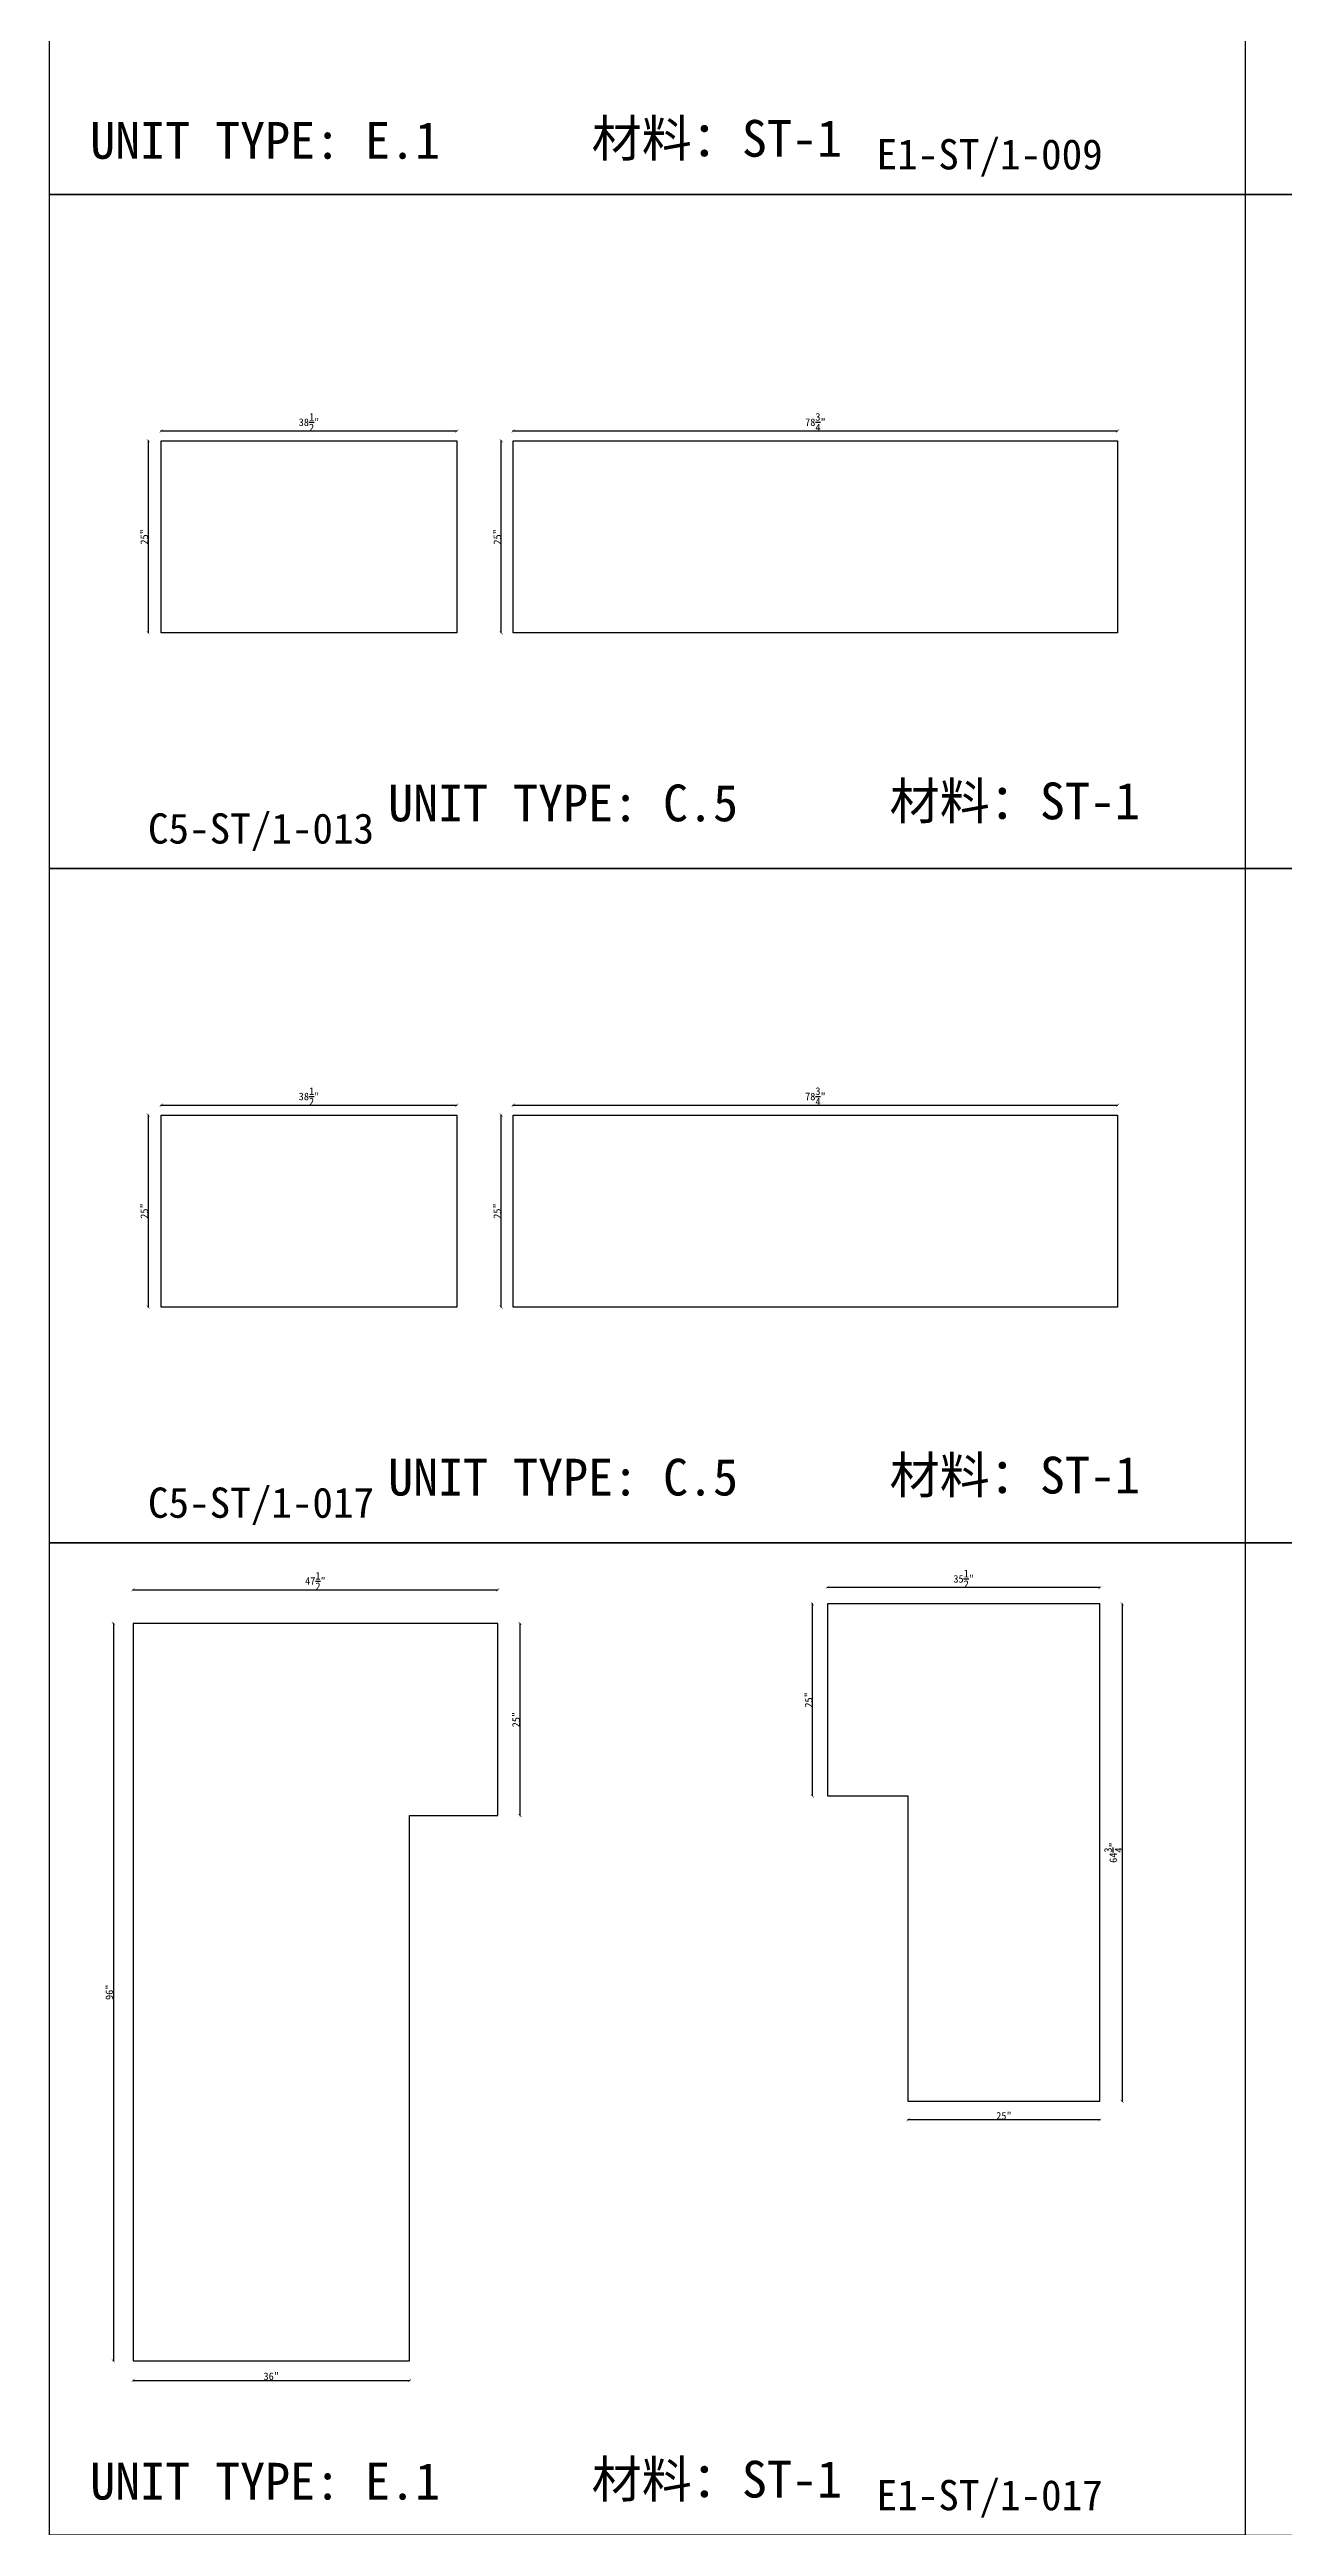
# Model space of a CAD drawing. Header units: millimetres. Extents: x -46966 to 138077, y -48408 to 2116.
# Drawn here: x -46966 to -42883, y -35017 to -26826 of the extents above; entities that cross this region are included whole.
import ezdxf
from ezdxf.enums import TextEntityAlignment as Align

# ---------------------------------------------------------------- set-up
doc = ezdxf.new("R2010")
doc.units = ezdxf.units.MM
doc.layers.add('PART_NUMBER', color=3, linetype='Continuous')
doc.styles.add('样式 1', font='')
doc.styles.get('样式 1').set_extended_font_data('NSimSun')
doc.dimstyles.new('副本 ISO-25', dxfattribs={"dimtxt": 25, "dimasz": 10, "dimexe": 1.5, "dimexo": 0.5, "dimtad": 1, "dimlfac": 0.03937, "dimlunit": 5, "dimtxsty": '样式 1', "dimblk": 'ARCHTICK', "dimcen": 2.5, "dimclrd": 256, "dimclrt": 1, "dimazin": 3, "dimtfac": 1, "dimtmove": 0, "dimatfit": 3, "dimfxlon": 1})

# ---------------------------------------------------------------- blocks, each defined once
blk = doc.blocks.new('_ArchTick')
at = {"color": 0, "linetype": 'ByBlock', "const_width": 0.15}
blk.add_lwpolyline([(-0.5, -0.5), (0.5, 0.5)], dxfattribs=at)
blk = doc.blocks.new('*D132')
at = {"color": 0, "lineweight": -2, "transparency": 16777216}
for p, q in [((-46596.6, -28088.1), (-46596.6, -28085.6)), ((-45618.7, -28088.1), (-45618.7, -28085.6))]:
    blk.add_line(p, q, dxfattribs=at)
at = {"lineweight": -2, "transparency": 16777216}
blk.add_line((-46596.6, -28087.1), (-45618.7, -28087.1), dxfattribs=at)
at = {"layer": 'Defpoints', "color": 0, "transparency": 16777216}
for p in [(-45618.7, -28087.1), (-46596.6, -28119.8), (-45618.7, -28119.8)]:
    blk.add_point(p, dxfattribs=at)
at = {"lineweight": -2, "transparency": 16777216, "xscale": 10, "yscale": 10, "zscale": 10, "rotation": 180}
blk.add_blockref('_ArchTick', (-46596.6, -28087.1), dxfattribs=at)
at = {"lineweight": -2, "transparency": 16777216, "xscale": 10, "yscale": 10, "zscale": 10}
blk.add_blockref('_ArchTick', (-45618.7, -28087.1), dxfattribs=at)
at = {"color": 1, "transparency": 16777216, "insert": (-46107.6, -28058.1), "char_height": 25, "attachment_point": 5, "style": '样式 1'}
blk.add_mtext('\\A1;38{\\H1x;\\S1/2;}"', dxfattribs=at)
blk = doc.blocks.new('*D133')
at = {"color": 0, "lineweight": -2, "transparency": 16777216}
for p, q in [((-46638.5, -28119.8), (-46641, -28119.8)), ((-46638.5, -28754.8), (-46641, -28754.8))]:
    blk.add_line(p, q, dxfattribs=at)
at = {"lineweight": -2, "transparency": 16777216}
blk.add_line((-46639.5, -28119.8), (-46639.5, -28754.8), dxfattribs=at)
at = {"layer": 'Defpoints', "color": 0, "transparency": 16777216}
for p in [(-46596.6, -28119.8), (-46639.5, -28754.8), (-46596.6, -28754.8)]:
    blk.add_point(p, dxfattribs=at)
at = {"lineweight": -2, "transparency": 16777216, "xscale": 10, "yscale": 10, "zscale": 10}
for p, rotation in [((-46639.5, -28119.8), 90), ((-46639.5, -28754.8), 270)]:
    blk.add_blockref('_ArchTick', p, dxfattribs=dict(at, rotation=rotation))
at = {"color": 1, "transparency": 16777216, "insert": (-46652.6, -28437.3), "char_height": 25, "attachment_point": 5, "rotation": 90, "style": '样式 1'}
blk.add_mtext('\\A1;25"', dxfattribs=at)
blk = doc.blocks.new('*D134')
at = {"color": 0, "lineweight": -2, "transparency": 16777216}
for p, q in [((-45431.9, -28088.1), (-45431.9, -28085.6)), ((-43431.7, -28088.1), (-43431.7, -28085.6))]:
    blk.add_line(p, q, dxfattribs=at)
at = {"lineweight": -2, "transparency": 16777216}
blk.add_line((-45431.9, -28087.1), (-43431.7, -28087.1), dxfattribs=at)
at = {"layer": 'Defpoints', "color": 0, "transparency": 16777216}
for p in [(-43431.7, -28087.1), (-45431.9, -28119.8), (-43431.7, -28119.8)]:
    blk.add_point(p, dxfattribs=at)
at = {"lineweight": -2, "transparency": 16777216, "xscale": 10, "yscale": 10, "zscale": 10, "rotation": 180}
blk.add_blockref('_ArchTick', (-45431.9, -28087.1), dxfattribs=at)
at = {"lineweight": -2, "transparency": 16777216, "xscale": 10, "yscale": 10, "zscale": 10}
blk.add_blockref('_ArchTick', (-43431.7, -28087.1), dxfattribs=at)
at = {"color": 1, "transparency": 16777216, "insert": (-44431.8, -28058), "char_height": 25, "attachment_point": 5, "style": '样式 1'}
blk.add_mtext('\\A1;78{\\H1x;\\S3/4;}"', dxfattribs=at)
blk = doc.blocks.new('*D135')
at = {"color": 0, "lineweight": -2, "transparency": 16777216}
for p, q in [((-45470.3, -28119.8), (-45472.8, -28119.8)), ((-45470.3, -28754.8), (-45472.8, -28754.8))]:
    blk.add_line(p, q, dxfattribs=at)
at = {"lineweight": -2, "transparency": 16777216}
blk.add_line((-45471.3, -28754.8), (-45471.3, -28119.8), dxfattribs=at)
at = {"layer": 'Defpoints', "color": 0, "transparency": 16777216}
for p in [(-45471.3, -28119.8), (-45431.9, -28119.8), (-45431.9, -28754.8)]:
    blk.add_point(p, dxfattribs=at)
at = {"lineweight": -2, "transparency": 16777216, "xscale": 10, "yscale": 10, "zscale": 10}
for p, rotation in [((-45471.3, -28119.8), 90), ((-45471.3, -28754.8), 270)]:
    blk.add_blockref('_ArchTick', p, dxfattribs=dict(at, rotation=rotation))
at = {"color": 1, "transparency": 16777216, "insert": (-45484.4, -28437.3), "char_height": 25, "attachment_point": 5, "rotation": 90, "style": '样式 1'}
blk.add_mtext('\\A1;25"', dxfattribs=at)
blk = doc.blocks.new('*D142')
at = {"color": 0, "lineweight": -2, "transparency": 16777216}
for p, q in [((-46596.6, -30317.7), (-46596.6, -30315.2)), ((-45618.7, -30317.7), (-45618.7, -30315.2))]:
    blk.add_line(p, q, dxfattribs=at)
at = {"lineweight": -2, "transparency": 16777216}
blk.add_line((-46596.6, -30316.7), (-45618.7, -30316.7), dxfattribs=at)
at = {"layer": 'Defpoints', "color": 0, "transparency": 16777216}
for p in [(-46596.6, -30349.3), (-45618.7, -30316.7), (-45618.7, -30349.3)]:
    blk.add_point(p, dxfattribs=at)
at = {"lineweight": -2, "transparency": 16777216, "xscale": 10, "yscale": 10, "zscale": 10, "rotation": 180}
blk.add_blockref('_ArchTick', (-46596.6, -30316.7), dxfattribs=at)
at = {"lineweight": -2, "transparency": 16777216, "xscale": 10, "yscale": 10, "zscale": 10}
blk.add_blockref('_ArchTick', (-45618.7, -30316.7), dxfattribs=at)
at = {"color": 1, "transparency": 16777216, "insert": (-46107.6, -30287.6), "char_height": 25, "attachment_point": 5, "style": '样式 1'}
blk.add_mtext('\\A1;38{\\H1x;\\S1/2;}"', dxfattribs=at)
blk = doc.blocks.new('*D143')
at = {"color": 0, "lineweight": -2, "transparency": 16777216}
for p, q in [((-46638.5, -30349.3), (-46641, -30349.3)), ((-46638.5, -30984.3), (-46641, -30984.3))]:
    blk.add_line(p, q, dxfattribs=at)
at = {"lineweight": -2, "transparency": 16777216}
blk.add_line((-46639.5, -30349.3), (-46639.5, -30984.3), dxfattribs=at)
at = {"layer": 'Defpoints', "color": 0, "transparency": 16777216}
for p in [(-46596.6, -30349.3), (-46639.5, -30984.3), (-46596.6, -30984.3)]:
    blk.add_point(p, dxfattribs=at)
at = {"lineweight": -2, "transparency": 16777216, "xscale": 10, "yscale": 10, "zscale": 10}
for p, rotation in [((-46639.5, -30349.3), 90), ((-46639.5, -30984.3), 270)]:
    blk.add_blockref('_ArchTick', p, dxfattribs=dict(at, rotation=rotation))
at = {"color": 1, "transparency": 16777216, "insert": (-46652.6, -30666.8), "char_height": 25, "attachment_point": 5, "rotation": 90, "style": '样式 1'}
blk.add_mtext('\\A1;25"', dxfattribs=at)
blk = doc.blocks.new('*D144')
at = {"color": 0, "lineweight": -2, "transparency": 16777216}
for p, q in [((-45431.9, -30317.7), (-45431.9, -30315.2)), ((-43431.7, -30317.7), (-43431.7, -30315.2))]:
    blk.add_line(p, q, dxfattribs=at)
at = {"lineweight": -2, "transparency": 16777216}
blk.add_line((-45431.9, -30316.7), (-43431.7, -30316.7), dxfattribs=at)
at = {"layer": 'Defpoints', "color": 0, "transparency": 16777216}
for p in [(-45431.9, -30349.3), (-43431.7, -30316.7), (-43431.7, -30349.3)]:
    blk.add_point(p, dxfattribs=at)
at = {"lineweight": -2, "transparency": 16777216, "xscale": 10, "yscale": 10, "zscale": 10, "rotation": 180}
blk.add_blockref('_ArchTick', (-45431.9, -30316.7), dxfattribs=at)
at = {"lineweight": -2, "transparency": 16777216, "xscale": 10, "yscale": 10, "zscale": 10}
blk.add_blockref('_ArchTick', (-43431.7, -30316.7), dxfattribs=at)
at = {"color": 1, "transparency": 16777216, "insert": (-44431.8, -30287.6), "char_height": 25, "attachment_point": 5, "style": '样式 1'}
blk.add_mtext('\\A1;78{\\H1x;\\S3/4;}"', dxfattribs=at)
blk = doc.blocks.new('*D145')
at = {"color": 0, "lineweight": -2, "transparency": 16777216}
for p, q in [((-45470.3, -30349.3), (-45472.8, -30349.3)), ((-45470.3, -30984.3), (-45472.8, -30984.3))]:
    blk.add_line(p, q, dxfattribs=at)
at = {"lineweight": -2, "transparency": 16777216}
blk.add_line((-45471.3, -30984.3), (-45471.3, -30349.3), dxfattribs=at)
at = {"layer": 'Defpoints', "color": 0, "transparency": 16777216}
for p in [(-45471.3, -30349.3), (-45431.9, -30349.3), (-45431.9, -30984.3)]:
    blk.add_point(p, dxfattribs=at)
at = {"lineweight": -2, "transparency": 16777216, "xscale": 10, "yscale": 10, "zscale": 10}
for p, rotation in [((-45471.3, -30349.3), 90), ((-45471.3, -30984.3), 270)]:
    blk.add_blockref('_ArchTick', p, dxfattribs=dict(at, rotation=rotation))
at = {"color": 1, "transparency": 16777216, "insert": (-45484.4, -30666.8), "char_height": 25, "attachment_point": 5, "rotation": 90, "style": '样式 1'}
blk.add_mtext('\\A1;25"', dxfattribs=at)
blk = doc.blocks.new('*D158')
at = {"color": 0, "lineweight": -2, "transparency": 16777216}
for p, q in [((-44392.2, -31913.1), (-44392.2, -31910.6)), ((-43490.5, -31913.1), (-43490.5, -31910.6))]:
    blk.add_line(p, q, dxfattribs=at)
at = {"lineweight": -2, "transparency": 16777216}
blk.add_line((-43490.5, -31912.1), (-44392.2, -31912.1), dxfattribs=at)
at = {"layer": 'Defpoints', "color": 0, "transparency": 16777216}
for p in [(-44392.2, -31912.1), (-44392.2, -31966.1), (-43490.5, -31966.1)]:
    blk.add_point(p, dxfattribs=at)
at = {"lineweight": -2, "transparency": 16777216, "xscale": 10, "yscale": 10, "zscale": 10, "rotation": 180}
blk.add_blockref('_ArchTick', (-44392.2, -31912.1), dxfattribs=at)
at = {"lineweight": -2, "transparency": 16777216, "xscale": 10, "yscale": 10, "zscale": 10}
blk.add_blockref('_ArchTick', (-43490.5, -31912.1), dxfattribs=at)
at = {"color": 1, "transparency": 16777216, "insert": (-43941.3, -31883.1), "char_height": 25, "attachment_point": 5, "style": '样式 1'}
blk.add_mtext('\\A1;35{\\H1x;\\S1/2;}"', dxfattribs=at)
blk = doc.blocks.new('*D159')
at = {"color": 0, "lineweight": -2, "transparency": 16777216}
for p, q in [((-43418, -31966.1), (-43415.5, -31966.1)), ((-43418, -33610.8), (-43415.5, -33610.8))]:
    blk.add_line(p, q, dxfattribs=at)
at = {"lineweight": -2, "transparency": 16777216}
blk.add_line((-43417, -31966.1), (-43417, -33610.8), dxfattribs=at)
at = {"layer": 'Defpoints', "color": 0, "transparency": 16777216}
for p in [(-43490.5, -31966.1), (-43490.5, -33610.8), (-43417, -33610.8)]:
    blk.add_point(p, dxfattribs=at)
at = {"lineweight": -2, "transparency": 16777216, "xscale": 10, "yscale": 10, "zscale": 10}
for p, rotation in [((-43417, -31966.1), 90), ((-43417, -33610.8), 270)]:
    blk.add_blockref('_ArchTick', p, dxfattribs=dict(at, rotation=rotation))
at = {"color": 1, "transparency": 16777216, "insert": (-43446.1, -32788.4), "char_height": 25, "attachment_point": 5, "rotation": 90, "style": '样式 1'}
blk.add_mtext('\\A1;64{\\H1x;\\S3/4;}"', dxfattribs=at)
blk = doc.blocks.new('*D160')
at = {"color": 0, "lineweight": -2, "transparency": 16777216}
for p, q in [((-44125.5, -33671), (-44125.5, -33673.5)), ((-43490.5, -33671), (-43490.5, -33673.5))]:
    blk.add_line(p, q, dxfattribs=at)
at = {"lineweight": -2, "transparency": 16777216}
blk.add_line((-43490.5, -33672), (-44125.5, -33672), dxfattribs=at)
at = {"layer": 'Defpoints', "color": 0, "transparency": 16777216}
for p in [(-44125.5, -33610.8), (-43490.5, -33610.8), (-44125.5, -33672)]:
    blk.add_point(p, dxfattribs=at)
at = {"lineweight": -2, "transparency": 16777216, "xscale": 10, "yscale": 10, "zscale": 10, "rotation": 180}
blk.add_blockref('_ArchTick', (-44125.5, -33672), dxfattribs=at)
at = {"lineweight": -2, "transparency": 16777216, "xscale": 10, "yscale": 10, "zscale": 10}
blk.add_blockref('_ArchTick', (-43490.5, -33672), dxfattribs=at)
at = {"color": 1, "transparency": 16777216, "insert": (-43808, -33658.9), "char_height": 25, "attachment_point": 5, "style": '样式 1'}
blk.add_mtext('\\A1;25"', dxfattribs=at)
blk = doc.blocks.new('*D161')
at = {"color": 0, "lineweight": -2, "transparency": 16777216}
for p, q in [((-44440.2, -31966.1), (-44442.7, -31966.1)), ((-44440.2, -32601.1), (-44442.7, -32601.1))]:
    blk.add_line(p, q, dxfattribs=at)
at = {"lineweight": -2, "transparency": 16777216}
blk.add_line((-44441.2, -32601.1), (-44441.2, -31966.1), dxfattribs=at)
at = {"layer": 'Defpoints', "color": 0, "transparency": 16777216}
for p in [(-44441.2, -31966.1), (-44392.2, -31966.1), (-44392.2, -32601.1)]:
    blk.add_point(p, dxfattribs=at)
at = {"lineweight": -2, "transparency": 16777216, "xscale": 10, "yscale": 10, "zscale": 10}
for p, rotation in [((-44441.2, -31966.1), 90), ((-44441.2, -32601.1), 270)]:
    blk.add_blockref('_ArchTick', p, dxfattribs=dict(at, rotation=rotation))
at = {"color": 1, "transparency": 16777216, "insert": (-44454.3, -32283.6), "char_height": 25, "attachment_point": 5, "rotation": 90, "style": '样式 1'}
blk.add_mtext('\\A1;25"', dxfattribs=at)
blk = doc.blocks.new('*D148')
at = {"color": 0, "lineweight": -2, "transparency": 16777216}
for p, q in [((-46689.7, -31920.3), (-46689.7, -31917.8)), ((-45483.2, -31920.3), (-45483.2, -31917.8))]:
    blk.add_line(p, q, dxfattribs=at)
at = {"lineweight": -2, "transparency": 16777216}
blk.add_line((-46689.7, -31919.3), (-45483.2, -31919.3), dxfattribs=at)
at = {"layer": 'Defpoints', "color": 0, "transparency": 16777216}
for p in [(-45483.2, -31919.3), (-46689.7, -32031.1), (-45483.2, -32031.1)]:
    blk.add_point(p, dxfattribs=at)
at = {"lineweight": -2, "transparency": 16777216, "xscale": 10, "yscale": 10, "zscale": 10, "rotation": 180}
blk.add_blockref('_ArchTick', (-46689.7, -31919.3), dxfattribs=at)
at = {"lineweight": -2, "transparency": 16777216, "xscale": 10, "yscale": 10, "zscale": 10}
blk.add_blockref('_ArchTick', (-45483.2, -31919.3), dxfattribs=at)
at = {"color": 1, "transparency": 16777216, "insert": (-46086.4, -31890.3), "char_height": 25, "attachment_point": 5, "style": '样式 1'}
blk.add_mtext('\\A1;47{\\H1x;\\S1/2;}"', dxfattribs=at)
blk = doc.blocks.new('*D149')
at = {"color": 0, "lineweight": -2, "transparency": 16777216}
for p, q in [((-46753.9, -32031.1), (-46756.4, -32031.1)), ((-46753.9, -34469.5), (-46756.4, -34469.5))]:
    blk.add_line(p, q, dxfattribs=at)
at = {"lineweight": -2, "transparency": 16777216}
blk.add_line((-46754.9, -32031.1), (-46754.9, -34469.5), dxfattribs=at)
at = {"layer": 'Defpoints', "color": 0, "transparency": 16777216}
for p in [(-46689.7, -32031.1), (-46754.9, -34469.5), (-46689.7, -34469.5)]:
    blk.add_point(p, dxfattribs=at)
at = {"lineweight": -2, "transparency": 16777216, "xscale": 10, "yscale": 10, "zscale": 10}
for p, rotation in [((-46754.9, -32031.1), 90), ((-46754.9, -34469.5), 270)]:
    blk.add_blockref('_ArchTick', p, dxfattribs=dict(at, rotation=rotation))
at = {"color": 1, "transparency": 16777216, "insert": (-46768, -33250.3), "char_height": 25, "attachment_point": 5, "rotation": 90, "style": '样式 1'}
blk.add_mtext('\\A1;96"', dxfattribs=at)
blk = doc.blocks.new('*D150')
at = {"color": 0, "lineweight": -2, "transparency": 16777216}
for p, q in [((-46689.7, -34532.7), (-46689.7, -34535.2)), ((-45775.3, -34532.7), (-45775.3, -34535.2))]:
    blk.add_line(p, q, dxfattribs=at)
at = {"lineweight": -2, "transparency": 16777216}
blk.add_line((-46689.7, -34533.7), (-45775.3, -34533.7), dxfattribs=at)
at = {"layer": 'Defpoints', "color": 0, "transparency": 16777216}
for p in [(-46689.7, -34469.5), (-45775.3, -34469.5), (-45775.3, -34533.7)]:
    blk.add_point(p, dxfattribs=at)
at = {"lineweight": -2, "transparency": 16777216, "xscale": 10, "yscale": 10, "zscale": 10, "rotation": 180}
blk.add_blockref('_ArchTick', (-46689.7, -34533.7), dxfattribs=at)
at = {"lineweight": -2, "transparency": 16777216, "xscale": 10, "yscale": 10, "zscale": 10}
blk.add_blockref('_ArchTick', (-45775.3, -34533.7), dxfattribs=at)
at = {"color": 1, "transparency": 16777216, "insert": (-46232.5, -34520.5), "char_height": 25, "attachment_point": 5, "style": '样式 1'}
blk.add_mtext('\\A1;36"', dxfattribs=at)
blk = doc.blocks.new('*D151')
at = {"color": 0, "lineweight": -2, "transparency": 16777216}
for p, q in [((-45410.2, -32031.1), (-45407.7, -32031.1)), ((-45410.2, -32666.1), (-45407.7, -32666.1))]:
    blk.add_line(p, q, dxfattribs=at)
at = {"lineweight": -2, "transparency": 16777216}
blk.add_line((-45409.2, -32666.1), (-45409.2, -32031.1), dxfattribs=at)
at = {"layer": 'Defpoints', "color": 0, "transparency": 16777216}
for p in [(-45483.2, -32031.1), (-45409.2, -32031.1), (-45483.2, -32666.1)]:
    blk.add_point(p, dxfattribs=at)
at = {"lineweight": -2, "transparency": 16777216, "xscale": 10, "yscale": 10, "zscale": 10}
for p, rotation in [((-45409.2, -32031.1), 90), ((-45409.2, -32666.1), 270)]:
    blk.add_blockref('_ArchTick', p, dxfattribs=dict(at, rotation=rotation))
at = {"color": 1, "transparency": 16777216, "insert": (-45422.3, -32348.6), "char_height": 25, "attachment_point": 5, "rotation": 90, "style": '样式 1'}
blk.add_mtext('\\A1;25"', dxfattribs=at)

msp = doc.modelspace()

# ---------------------------------------------------------------- linework, layer by layer
at = {"color": 1}
for points in [[(-46966.168, -24022.834), (-43009.286, -24022.834), (-43009.286, -27304.891), (-46966.168, -27304.891)], [(-43009.286, -27304.891), (-40217.412, -27304.891), (-40217.412, -24022.834), (-43009.286, -24022.834)], [(-46966.168, -27304.891), (-43009.286, -27304.891), (-43009.286, -29534.458), (-46966.168, -29534.458)], [(-43009.286, -29534.458), (-40217.412, -29534.458), (-40217.412, -27304.891), (-43009.286, -27304.891)], [(-46966.168, -29534.458), (-43009.286, -29534.458), (-43009.286, -31764.025), (-46966.168, -31764.025)], [(-43009.286, -31764.025), (-40217.412, -31764.025), (-40217.412, -29534.458), (-43009.286, -29534.458)], [(-46966.168, -31764.025), (-43009.286, -31764.025), (-43009.286, -35046.081), (-46966.168, -35046.081)], [(-43009.286, -35046.081), (-40217.412, -35046.081), (-40217.412, -31764.025), (-43009.286, -31764.025)]]:
    msp.add_lwpolyline(points, close=True, dxfattribs=at)
for points in [[(-46596.568, -28119.778), (-45618.668, -28119.778), (-45618.668, -28754.778), (-46596.568, -28754.778)], [(-45431.914, -28119.778), (-43431.664, -28119.778), (-43431.664, -28754.778), (-45431.914, -28754.778)], [(-46596.568, -30349.345), (-45618.668, -30349.345), (-45618.668, -30984.345), (-46596.568, -30984.345)], [(-45431.914, -30349.345), (-43431.664, -30349.345), (-43431.664, -30984.345), (-45431.914, -30984.345)], [(-43490.461, -31966.102), (-44392.161, -31966.102), (-44392.161, -32601.102), (-44125.461, -32601.102), (-44125.461, -33610.752), (-43490.461, -33610.752)], [(-45775.278, -32666.059), (-45483.178, -32666.059), (-45483.178, -32031.059), (-46689.678, -32031.059), (-46689.678, -34469.459), (-45775.278, -34469.459)]]:
    msp.add_lwpolyline(points, close=True)

# ---------------------------------------------------------------- texts
at = {"style": '样式 1'}
for s, p in [('UNIT TYPE: E.1', (-46831.71, -27186.756)), ('材料：ST-1', (-45172.423, -27180.101)), ('材料：ST-1', (-44186.447, -29371.261)), ('UNIT TYPE: C.5', (-45845.733, -29377.916)), ('UNIT TYPE: C.5', (-45845.733, -31607.483)), ('材料：ST-1', (-44186.447, -31600.828)), ('UNIT TYPE: E.1', (-46831.71, -34927.947)), ('材料：ST-1', (-45172.423, -34921.292))]:
    msp.add_text(s, height=121.5865, dxfattribs=at).set_placement(p)
at = {"layer": 'PART_NUMBER', "color": 3, "style": '样式 1'}
for s, p in [('E1-ST/1-009', (-43855.158, -27172.06)), ('C5-ST/1-013', (-46266.304, -29401.627)), ('C5-ST/1-017', (-46266.304, -31631.194)), ('E1-ST/1-017', (-43855.158, -34913.251))]:
    msp.add_text(s, height=100, dxfattribs=at).set_placement(p, align=Align.MIDDLE_CENTER)

# ---------------------------------------------------------------- dimensions: what is measured, and where the dimension line sits
for base, p1, p2, picture, middle in [((-45618.668, -28087.103), (-46596.568, -28119.778), (-45618.668, -28119.778), '*D132', (-46107.618, -28058.08)), ((-43431.664, -28087.103), (-45431.914, -28119.778), (-43431.664, -28119.778), '*D134', (-44431.789, -28058.01)), ((-45618.668, -30316.67), (-46596.568, -30349.345), (-45618.668, -30349.345), '*D142', (-46107.618, -30287.647)), ((-43431.664, -30316.67), (-45431.914, -30349.345), (-43431.664, -30349.345), '*D144', (-44431.789, -30287.577)), ((-45483.178, -31919.337), (-46689.678, -32031.059), (-45483.178, -32031.059), '*D148', (-46086.428, -31890.314)), ((-44392.161, -31912.13), (-43490.461, -31966.102), (-44392.161, -31966.102), '*D158', (-43941.311, -31883.107)), ((-44125.461, -33672.008), (-43490.461, -33610.752), (-44125.461, -33610.752), '*D160', (-43807.961, -33658.883)), ((-45775.278, -34533.651), (-46689.678, -34469.459), (-45775.278, -34469.459), '*D150', (-46232.478, -34520.526))]:
    dim = msp.add_linear_dim(base=base, p1=p1, p2=p2, dimstyle='副本 ISO-25')
    dim.commit()
    dim.dimension.update_dxf_attribs({"geometry": picture, "text_midpoint": middle})
for base, p1, p2, picture, middle in [((-46639.522, -28754.778), (-46596.568, -28119.778), (-46596.568, -28754.778), '*D133', (-46652.647, -28437.278)), ((-45471.27, -28119.778), (-45431.914, -28754.778), (-45431.914, -28119.778), '*D135', (-45484.395, -28437.278)), ((-46639.522, -30984.345), (-46596.568, -30349.345), (-46596.568, -30984.345), '*D143', (-46652.647, -30666.845)), ((-45471.27, -30349.345), (-45431.914, -30984.345), (-45431.914, -30349.345), '*D145', (-45484.395, -30666.845)), ((-46754.91, -34469.459), (-46689.678, -32031.059), (-46689.678, -34469.459), '*D149', (-46768.035, -33250.259)), ((-45409.174, -32031.059), (-45483.178, -32666.059), (-45483.178, -32031.059), '*D151', (-45422.299, -32348.559)), ((-44441.206, -31966.102), (-44392.161, -32601.102), (-44392.161, -31966.102), '*D161', (-44454.331, -32283.602)), ((-43417.021, -33610.752), (-43490.461, -31966.102), (-43490.461, -33610.752), '*D159', (-43446.114, -32788.427))]:
    dim = msp.add_linear_dim(base=base, p1=p1, p2=p2, angle=90, dimstyle='副本 ISO-25')
    dim.commit()
    dim.dimension.update_dxf_attribs({"geometry": picture, "text_midpoint": middle})

doc.saveas('drawing.dxf')
